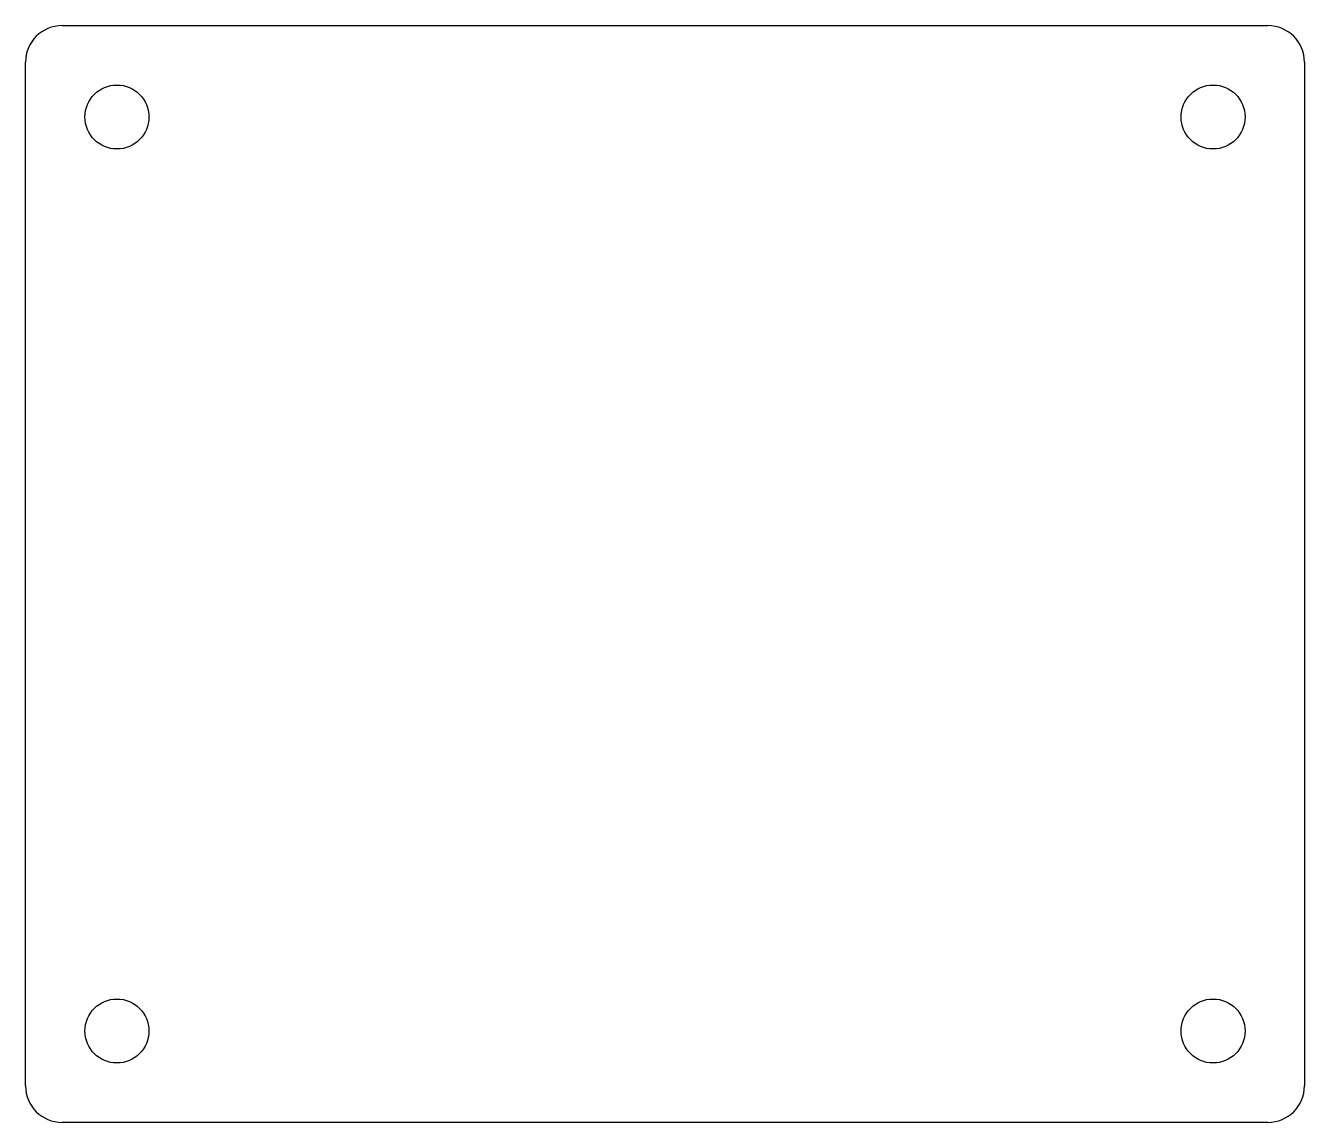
# Model space of a CAD drawing. Header units: millimetres. Extents: x -35 to 35, y -30 to 30.
import ezdxf

# ---------------------------------------------------------------- set-up
doc = ezdxf.new("R2010")
doc.units = ezdxf.units.MM
doc.layers.add('Sketch', color=7, linetype='CONTINUOUS')

msp = doc.modelspace()

# ---------------------------------------------------------------- linework, layer by layer
at = {"layer": 'Sketch'}
for p, q in [((-33, 30), (33, 30)), ((-35, -28), (-35, 28)), ((35, 28), (35, -28)), ((33, -30), (-33, -30))]:
    msp.add_line(p, q, dxfattribs=at)
for centre in [(-30, 25), (30, 25), (-30, -25), (30, -25)]:
    msp.add_circle(centre, 1.75, dxfattribs=at)
for centre, start, end in [((-33, 28), 90, 180), ((33, 28), 0, 90), ((-33, -28), -180, -90), ((33, -28), -90, 0)]:
    msp.add_arc(centre, 2, start, end, dxfattribs=at)

doc.saveas('drawing.dxf')
